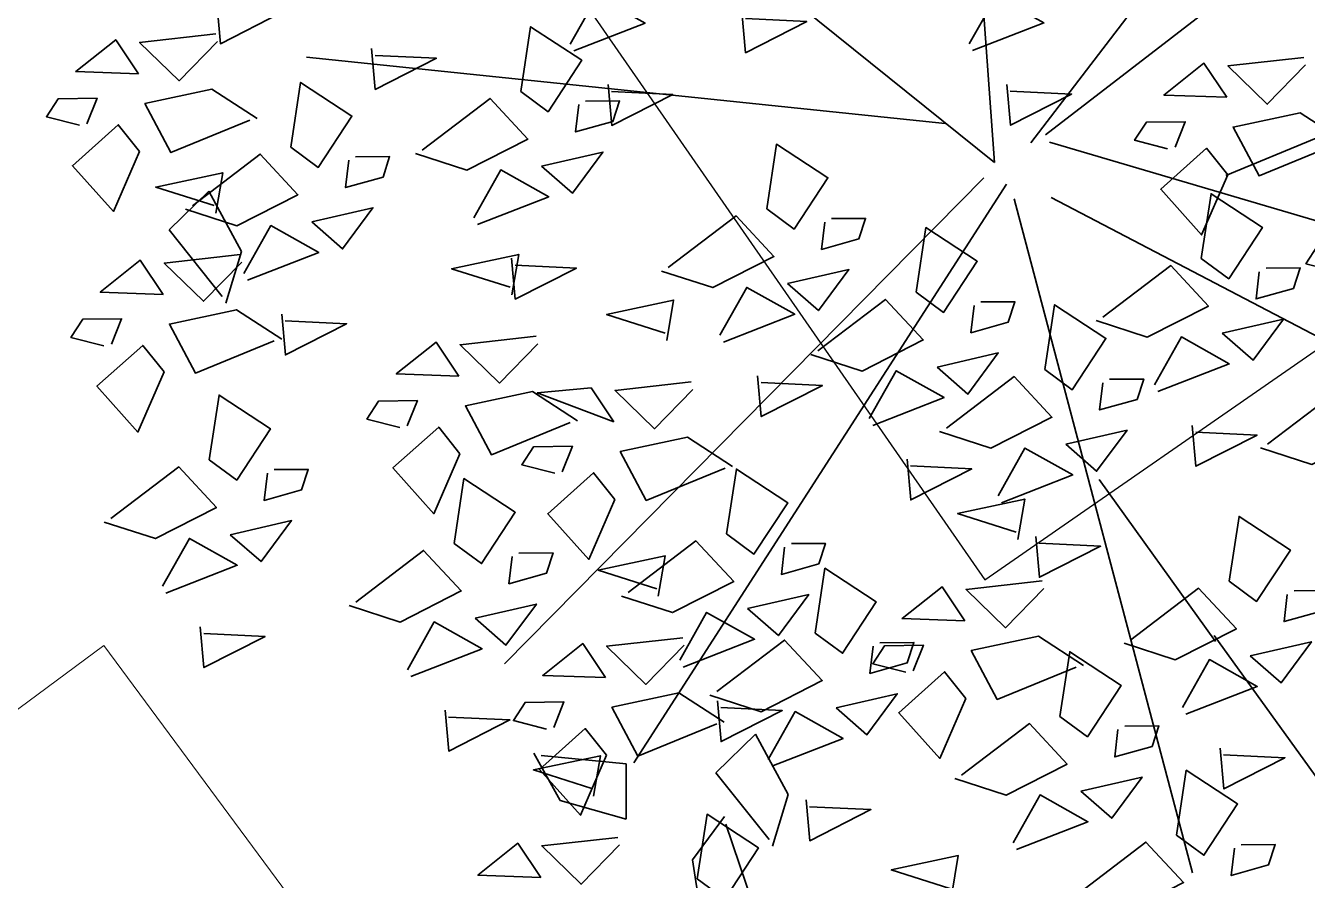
# Model space of a CAD drawing. Header units: metres. Extents: x 325024 to 7190115, y 7391967 to 10157759.
# Drawn here: x 326087.225 to 326091.208, y 7392833.985 to 7392836.641 of the extents above; entities that cross this region are included whole.
import ezdxf

# ---------------------------------------------------------------- set-up
doc = ezdxf.new("R2010")
doc.units = ezdxf.units.M
for name, color, linetype, lineweight in [('L-shrub', 74, 'Continuous', 35), ('linagrossa', 7, 'Continuous', 25), ('MÓVEIS', 7, 'Continuous', 13), ('PISO', 254, 'Continuous', 9)]:
    doc.layers.add(name, color=color, linetype=linetype, lineweight=lineweight)

# ---------------------------------------------------------------- blocks, each defined once
blk = doc.blocks.new('flower shrub 3')
at = {"layer": 'L-shrub', "color": 2}
for p, q in [((-227.04, 106.49), (-211.23, 110.94)), ((-211.23, 110.94), (-211.31, 90.61)), ((-145.72, -107.91), (-145.8, -128.24)), ((-145.8, -128.24), (-157.13, -139.49))]:
    blk.add_line(p, q, dxfattribs=at)
at = {"layer": 'L-shrub', "color": 108}
for p, q in [((-222.63, 81.62), (-227.04, 106.49)), ((-205.99, -97.49), (-206.15, -81.53)), ((-204.54, -83.11), (-183.64, -97.29)), ((-191.47, -111.73), (-205.99, -97.49)), ((-183.64, -97.29), (-191.47, -111.73)), ((-161.53, -112.36), (-145.72, -107.91)), ((-157.12, -137.23), (-161.53, -112.36)), ((-179.93, -131.75), (-165.46, -125)), ((-166.23, -127.12), (-170.5, -152.01)), ((-186.88, -150.86), (-179.93, -131.75))]:
    blk.add_line(p, q, dxfattribs=at)
at = {"layer": 'L-shrub', "color": 98}
blk.add_line((-211.31, 90.61), (-222.64, 79.36), dxfattribs=at)
at = {"layer": 'L-shrub', "color": 92}
for points in [[(-212.93, 151.43), (-214.06, 163.53), (-228.98, 160.89), (-212.93, 151.43)], [(-190.53, 123.63), (-215.64, 126.35), (-215.49, 142.78), (-196, 137.01), (-188.37, 122.99)], [(-212.52, 104.22), (-204.99, 113.75), (-224.49, 119.52), (-211.88, 106.38)], [(-217.59, 109.45), (-192.63, 113.29), (-188.54, 97.38), (-208.86, 97.93), (-219.85, 109.51)], [(-115.89, 92.74), (-104.17, 108.22), (-95.57, 92.19), (-111.62, 83.59), (-115.89, 92.74)], [(-170.42, 99.14), (-175.11, 92.5), (-163.88, 89.94), (-159.25, 94.33), (-168.16, 99.08)], [(-102.65, 81.1), (-107.35, 74.45), (-96.12, 71.89), (-91.48, 76.28), (-100.39, 81.03)], [(-92.19, 82.14), (-97.01, 70.99), (-76.69, 70.44), (-92.25, 79.89)], [(-47.01, 82.14), (-51.83, 70.99), (-31.51, 70.44), (-47.07, 79.89)], [(-121.02, 70.31), (-116.8, 58.91), (-103.07, 65.31), (-121.02, 70.31)], [(7.63, 41.65), (21.42, 50.3), (30.09, 36.53), (7.57, 39.39)], [(-102.39, 25.97), (-77.43, 29.81), (-73.34, 13.9), (-93.66, 14.45), (-104.64, 26.03)], [(11.72, 25.74), (6.9, 14.58), (27.22, 14.04), (11.66, 23.48)], [(67.18, -8.75), (66.05, 3.35), (51.13, 0.7), (67.18, -8.75)], [(-41.35, -15.56), (-29.63, -0.08), (-21.02, -16.11), (-37.07, -24.7), (-41.35, -15.56)], [(92.28, -11.48), (76.73, -16.28), (71.9, -0.74), (92.92, -9.31)], [(46.65, -14.44), (52.9, -9.23), (42.71, -3.87), (37.1, -6.91), (44.48, -13.8)], [(-115.99, -34.3), (-141.1, -31.58), (-140.95, -15.15), (-121.45, -20.92), (-113.82, -34.94)], [(-75.28, -16.9), (-50.32, -13.06), (-46.23, -28.97), (-66.55, -28.42), (-77.54, -16.84)], [(89.57, -36.56), (64.47, -33.83), (64.62, -17.41), (84.11, -23.18), (91.74, -37.2)], [(-28.1, -27.2), (-32.8, -33.84), (-21.57, -36.4), (-16.93, -32.02), (-25.84, -27.26)], [(-71.43, -41.83), (-57.64, -33.17), (-48.97, -46.95), (-71.49, -44.08)], [(-124.93, -51.66), (-113.21, -36.17), (-104.6, -52.2), (-120.65, -60.8), (-124.93, -51.66)], [(-46.47, -37.99), (-42.26, -49.39), (-28.53, -42.99), (-46.47, -37.99)], [(-18.76, -53.91), (-7.04, -38.43), (1.57, -54.46), (-14.48, -63.06), (-18.76, -53.91)], [(3.78, -48.48), (28.75, -44.64), (32.84, -60.55), (12.51, -60.01), (1.53, -48.42)], [(-75.14, -108.02), (-76.27, -95.92), (-91.18, -98.57), (-75.14, -108.02)], [(28.63, -104.89), (53.59, -101.05), (57.68, -116.96), (37.36, -116.41), (26.37, -104.83)], [(-63.94, -146.41), (-52.22, -130.93), (-43.61, -146.96), (-59.66, -155.56), (-63.94, -146.41)], [(-5.81, -157.57), (-1.6, -168.96), (12.13, -162.56), (-5.81, -157.57)]]:
    blk.add_lwpolyline(points, dxfattribs=at)
at = {"layer": 'L-shrub', "color": 98}
for points in [[(-233.46, 145.75), (-227.21, 150.95), (-237.4, 156.32), (-243.01, 153.28), (-235.63, 146.39)], [(-148.66, 125.01), (-153.48, 113.86), (-133.16, 113.31), (-148.73, 122.75)], [(-212.67, 87.79), (-228.23, 82.99), (-233.05, 98.53), (-212.03, 89.96)], [(-149.82, 91.4), (-124.86, 95.24), (-120.77, 79.33), (-141.1, 79.88), (-152.08, 91.46)], [(-213.75, 84.52), (-199.95, 93.17), (-191.29, 79.4), (-213.81, 82.26)], [(-215.38, 62.71), (-240.49, 65.44), (-240.34, 81.86), (-220.85, 76.1), (-213.22, 62.07)], [(-209.66, 68.61), (-214.48, 57.45), (-194.15, 56.9), (-209.72, 66.35)], [(-147.16, 24.62), (-162.72, 19.81), (-167.54, 35.36), (-146.52, 26.78)], [(-98.54, 1.04), (-84.75, 9.69), (-76.08, -4.08), (-98.6, -1.22)], [(-158.92, -12.19), (-152.66, -6.98), (-162.85, -1.61), (-168.47, -4.65), (-161.08, -11.54)], [(-94.45, -14.87), (-99.27, -26.03), (-78.95, -26.58), (-94.51, -17.13)], [(-149.12, -26.85), (-164.43, -38.79), (-168.62, -21.08), (-150.89, -16.91), (-149.12, -26.85)], [(56.44, -29.1), (41.13, -41.04), (36.95, -23.34), (54.67, -19.17), (56.44, -29.1)], [(-151.53, -58.22), (-144, -48.69), (-163.49, -42.92), (-150.89, -56.06)], [(-158.86, -53), (-133.9, -49.16), (-129.81, -65.07), (-150.13, -64.52), (-161.12, -52.94)], [(-67.34, -57.74), (-72.16, -68.89), (-51.84, -69.44), (-67.4, -59.99)], [(-48.84, -80.18), (-35.05, -71.53), (-26.38, -85.3), (-48.9, -82.44)], [(-115.89, -90.01), (-104.17, -74.53), (-95.57, -90.56), (-111.62, -99.15), (-115.89, -90.01)], [(-49.88, -94.32), (-42.35, -84.79), (-61.84, -79.02), (-49.24, -92.16)], [(-23.88, -76.34), (-19.67, -87.74), (-5.94, -81.34), (-23.88, -76.34)], [(-44.75, -96.09), (-49.57, -107.25), (-29.25, -107.8), (-44.81, -98.35)], [(-102.65, -101.65), (-107.35, -108.3), (-96.12, -110.86), (-91.48, -106.47), (-100.39, -101.71)], [(-50.03, -110.75), (-65.59, -115.56), (-70.41, -100.01), (-49.39, -108.58)], [(-145.98, -116.28), (-132.19, -107.63), (-123.52, -121.4), (-146.04, -118.54)], [(-34.62, -136.47), (-9.66, -132.63), (-5.57, -148.54), (-25.89, -148), (-36.88, -136.41)], [(-30.77, -161.41), (-16.98, -152.75), (-8.31, -166.53), (-30.83, -163.66)], [(-117.65, -177.8), (-110.11, -168.26), (-129.61, -162.5), (-117.01, -175.64)]]:
    blk.add_lwpolyline(points, dxfattribs=at)
at = {"layer": 'L-shrub', "color": 108}
for points in [[(-187.82, 148.71), (-203.38, 143.9), (-208.21, 159.45), (-187.18, 150.87)], [(-182.55, 158.85), (-187.37, 147.7), (-167.05, 147.15), (-182.61, 156.6)], [(-223.67, 131.08), (-238.98, 119.14), (-243.16, 136.85), (-225.44, 141.02), (-223.67, 131.08)], [(-237.78, 90.52), (-238.91, 102.62), (-253.83, 99.97), (-237.78, 90.52)], [(-258.31, 84.83), (-252.06, 90.04), (-262.25, 95.41), (-267.86, 92.36), (-260.48, 85.47)], [(-248.51, 70.17), (-263.83, 58.23), (-268.01, 75.94), (-250.29, 80.1), (-248.51, 70.17)], [(-145.98, 66.47), (-132.19, 75.12), (-123.52, 61.35), (-146.04, 64.21)], [(-249.17, 40.85), (-237.45, 56.33), (-228.85, 40.3), (-244.9, 31.7), (-249.17, 40.85)], [(-141.89, 50.56), (-146.71, 39.4), (-126.38, 38.85), (-141.95, 48.3)], [(-283.1, 39.51), (-258.14, 43.35), (-254.05, 27.44), (-274.37, 27.98), (-285.36, 39.57)], [(-68.45, 27.31), (-56.74, 42.79), (-48.13, 26.76), (-64.18, 18.17), (-68.45, 27.31)], [(-172.27, 27.35), (-173.4, 39.44), (-188.32, 36.8), (-172.27, 27.35)], [(-192.8, 21.66), (-186.55, 26.86), (-196.74, 32.23), (-202.35, 29.19), (-194.97, 22.3)], [(-235.92, 29.2), (-240.62, 22.56), (-229.39, 20), (-224.76, 24.39), (-233.67, 29.14)], [(-279.26, 14.57), (-265.46, 23.23), (-256.8, 9.45), (-279.32, 12.32)], [(-113.13, 7.2), (-105.6, 16.74), (-125.09, 22.51), (-112.49, 9.37)], [(-254.29, 18.41), (-250.08, 7.02), (-236.35, 13.42), (-254.29, 18.41)], [(-183.01, 6.99), (-198.32, -4.95), (-202.5, 12.76), (-184.78, 16.93), (-183.01, 6.99)], [(-55.21, 15.67), (-59.91, 9.02), (-48.68, 6.46), (-44.04, 10.85), (-52.95, 15.61)], [(-73.58, 4.88), (-69.37, -6.52), (-55.64, -0.12), (-73.58, 4.88)], [(-113.28, -9.22), (-128.84, -14.03), (-133.66, 1.52), (-112.64, -7.06)], [(-275.17, -1.33), (-279.99, -12.49), (-259.66, -13.04), (-275.23, -3.59)], [(-197.21, -15.56), (-185.5, -0.08), (-176.89, -16.11), (-192.94, -24.7), (-197.21, -15.56)], [(-231.15, -16.9), (-206.18, -13.06), (-202.09, -28.97), (-222.42, -28.42), (-233.4, -16.84)], [(-183.97, -27.2), (-188.67, -33.84), (-177.44, -36.4), (-172.8, -32.02), (-181.71, -27.26)], [(-227.3, -41.83), (-213.51, -33.17), (-204.84, -46.95), (-227.36, -44.08)], [(37.72, -47.14), (49.43, -31.66), (58.04, -47.69), (41.99, -56.29), (37.72, -47.14)], [(-202.34, -37.99), (-198.13, -49.39), (-184.4, -42.99), (-202.34, -37.99)], [(-223.21, -57.74), (-228.03, -68.89), (-207.71, -69.44), (-223.27, -59.99)], [(-176.79, -71.93), (-177.92, -59.83), (-192.84, -62.47), (-176.79, -71.93)], [(50.96, -58.79), (46.26, -65.43), (57.49, -67.99), (62.13, -63.6), (53.22, -58.85)], [(73.75, -70.85), (80.01, -65.64), (69.82, -60.27), (64.2, -63.31), (71.59, -70.2)], [(-151.68, -74.65), (-167.24, -79.46), (-172.06, -63.91), (-151.04, -72.49)], [(-111.68, -63.3), (-116.38, -69.94), (-105.15, -72.5), (-100.51, -68.11), (-109.42, -63.36)], [(-197.32, -77.61), (-191.07, -72.41), (-201.26, -67.04), (-206.87, -70.08), (-199.48, -76.97)], [(7.63, -73.42), (21.42, -64.76), (30.09, -78.54), (7.57, -75.67)], [(-155.01, -77.93), (-141.22, -69.27), (-132.55, -83.05), (-155.07, -80.18)], [(32.59, -69.58), (36.8, -80.97), (50.54, -74.57), (32.59, -69.58)], [(-130.05, -74.09), (-125.84, -85.49), (-112.11, -79.09), (-130.05, -74.09)], [(-187.52, -92.28), (-202.84, -104.22), (-207.02, -86.51), (-189.29, -82.34), (-187.52, -92.28)], [(-154.39, -99.73), (-179.5, -97), (-179.35, -80.58), (-159.85, -86.35), (-152.23, -100.37)], [(-196.71, -101.09), (-189.18, -91.56), (-208.67, -85.79), (-196.07, -98.93)], [(-149.82, -91.35), (-124.86, -87.51), (-120.77, -103.42), (-141.1, -102.87), (-152.08, -91.29)], [(-150.92, -93.84), (-155.74, -104.99), (-135.42, -105.54), (-150.98, -96.09)], [(-221.97, -114.79), (-223.1, -102.69), (-238.02, -105.34), (-221.97, -114.79)], [(-196.86, -117.52), (-212.42, -122.32), (-217.24, -106.78), (-196.22, -115.35)], [(-0.69, -135.13), (11.03, -119.65), (19.64, -135.68), (3.59, -144.28), (-0.69, -135.13)], [(-181.4, -137.39), (-169.68, -121.91), (-161.08, -137.94), (-177.13, -146.53), (-181.4, -137.39)], [(-97.87, -147.76), (-72.91, -143.92), (-68.82, -159.82), (-89.14, -159.28), (-100.13, -147.69)], [(-50.69, -158.06), (-55.39, -164.7), (-44.16, -167.26), (-39.52, -162.87), (-48.43, -158.12)], [(-94.02, -172.69), (-80.23, -164.03), (-71.56, -177.81), (-94.08, -174.94)], [(-69.06, -168.85), (-64.85, -180.24), (-51.12, -173.84), (-69.06, -168.85)], [(-50.38, -193.79), (-38.67, -178.31), (-30.06, -194.34), (-46.11, -202.94), (-50.38, -193.79)], [(-26.68, -177.31), (-31.5, -188.47), (-11.18, -189.02), (-26.74, -179.57)], [(-84.31, -195.13), (-59.35, -191.29), (-55.26, -207.2), (-75.59, -206.66), (-86.57, -195.07)], [(-37.14, -205.44), (-41.84, -212.08), (-30.61, -214.64), (-25.97, -210.25), (-34.88, -205.5)]]:
    blk.add_lwpolyline(points, dxfattribs=at)
at = {"layer": 'L-shrub', "color": 32}
for points in [[(-2.54, 7.13), (56.31, 136.92)], [(-9.89, 24.27), (-166.82, 132.02)], [(-2.54, 7.13), (-51.58, 124.68)], [(9.72, 7.13), (124.97, 58.56)], [(14.63, 7.13), (137.23, 26.72)], [(-7.44, 4.68), (-201.15, -54.09)], [(14.63, 4.68), (156.84, -137.36)], [(-2.54, -0.22), (-181.53, -98.18)], [(-2.54, -5.12), (-51.58, -205.93)], [(7.27, -10.01), (132.32, -196.13)], [(55.85, -28.96), (171.09, -41.21)], [(-12.8, -148.96), (-20.16, -90.19)], [(-12.34, -147.15), (-0.08, -242.66)]]:
    blk.add_lwpolyline(points, dxfattribs=at)
at = {"layer": 'L-shrub', "color": 2}
for points in [[(-183.66, 110.79), (-171.94, 126.27), (-163.34, 110.24), (-179.39, 101.64), (-183.66, 110.79)], [(-96.28, 98.05), (-82.49, 106.71), (-73.82, 92.93), (-96.34, 95.8)], [(-188.78, 88.36), (-184.57, 76.96), (-170.84, 83.36), (-188.78, 88.36)], [(-147.01, 41.05), (-139.48, 50.58), (-158.98, 56.35), (-146.37, 43.21)], [(-149.87, -0.46), (-174.98, 2.27), (-174.83, 18.69), (-155.34, 12.92), (-147.71, -1.1)], [(-138.39, -6.5), (-139.52, 5.6), (-154.26, 11.88), (-138.39, -6.5)], [(-52.69, -55.25), (-27.73, -51.41), (-23.64, -67.32), (-43.96, -66.77), (-54.95, -55.19)], [(-5.51, -65.55), (-10.21, -72.2), (1.02, -74.76), (5.66, -70.37), (-3.25, -65.62)], [(11.72, -89.32), (6.9, -100.48), (27.22, -101.03), (11.66, -91.58)], [(-95.67, -113.71), (-89.41, -108.5), (-99.6, -103.14), (-105.22, -106.18), (-97.83, -113.07)], [(-121.02, -112.44), (-116.8, -123.84), (-103.07, -117.44), (-121.02, -112.44)], [(-52.74, -135.83), (-77.85, -133.1), (-77.7, -116.68), (-58.2, -122.45), (-50.57, -136.47)], [(-85.87, -128.38), (-101.18, -140.31), (-105.37, -122.61), (-87.64, -118.44), (-85.87, -128.38)], [(-141.89, -132.19), (-146.71, -143.35), (-126.38, -143.9), (-141.95, -134.45)], [(12.56, -146.78), (7.86, -153.42), (19.09, -155.98), (23.73, -151.59), (14.82, -146.84)]]:
    blk.add_lwpolyline(points, dxfattribs=at)

msp = doc.modelspace()

# ---------------------------------------------------------------- linework, layer by layer
at = {"layer": 'linagrossa'}
for p, q in [((326090.2063, 7392834.919), (326094.9985, 7392838.245)), ((326088.3322, 7392837.6194), (326090.2063, 7392834.919))]:
    msp.add_line(p, q, dxfattribs=at)
at = {"layer": 'PISO', "color": 3, "ltscale": 7}
msp.add_lwpolyline([(326086.3537, 7392833.8905), (326087.4672, 7392834.7146), (326088.3359, 7392833.5408), (326087.2225, 7392832.7167)], close=True, dxfattribs=at)

# ---------------------------------------------------------------- block references
at = {"layer": 'MÓVEIS', "xscale": 0.01048452003034848, "yscale": 0.01048452003034848, "zscale": 0.01048452003034848, "rotation": 28.52764486330616}
msp.add_blockref('flower shrub 3', (326090.2953, 7392836.1629), dxfattribs=at)

doc.saveas('drawing.dxf')
